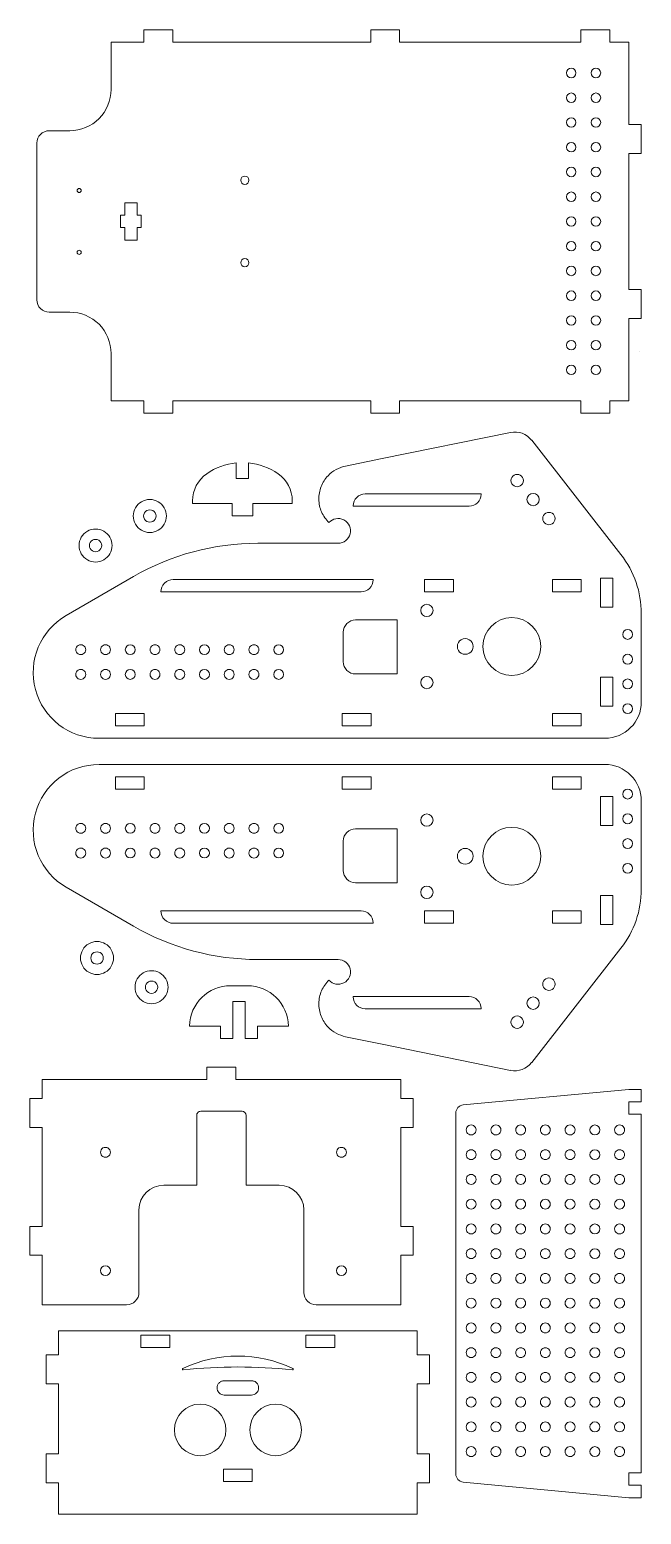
# Model space of a CAD drawing. Header units: millimetres. Extents: x 65 to 214, y -216 to 144.
import ezdxf

# ---------------------------------------------------------------- set-up
doc = ezdxf.new("R2010")
doc.units = ezdxf.units.MM
doc.layers.get('0').update_dxf_attribs({"lineweight": 5, "true_color": 0xffffff})
doc.layers.add('Image', color=7, linetype='Continuous', lineweight=5, true_color=0xffffff)

msp = doc.modelspace()

# ---------------------------------------------------------------- linework, layer by layer
for p, q in [((181.91, 46), (150.8, 39.66)), ((208.72, 16.38), (187.06, 44.1)), ((150.8, 39.66), (141.92, 37.85)), ((140.12, 19.12), (120.63, 19.12)), ((90.48, 11.04), (74.15, 1.61)), ((213.65, -19.35), (213.65, 2.06)), ((82.13, -28.17), (204.83, -28.17)), ((204.83, -34.52), (82.13, -34.52)), ((213.65, -64.75), (213.65, -43.34)), ((74.15, -64.3), (90.48, -73.73)), ((187.06, -106.79), (208.72, -79.06)), ((120.63, -81.81), (140.12, -81.81)), ((141.92, -100.54), (150.8, -102.35)), ((150.8, -102.35), (181.91, -108.69)), ((112.5, -183.95), (115.8, -183.95)), ((115.8, -183.95), (119.1, -183.95)), ((119.1, -187.42), (112.5, -187.42))]:
    msp.add_line(p, q)
for points in [[(210.65, 80.65), (210.65, 113.65), (213.65, 113.65), (213.65, 120.65), (210.65, 120.65), (210.65, 140.65), (206.02, 140.65), (206.02, 143.65), (199.02, 143.65), (199.02, 140.65), (155.02, 140.65), (155.02, 143.65), (148.02, 143.65), (148.02, 140.65), (100.02, 140.65), (100.02, 143.65), (93.02, 143.65), (93.02, 140.65), (85.05, 140.65), (85.05, 129.15, -0.414214), (75.05, 119.15), (70.05, 119.15, 0.414212), (67.05, 116.15), (67.05, 78.15, 0.414214), (70.05, 75.15), (75.05, 75.15, -0.414214), (85.05, 65.15), (85.05, 53.65), (93.02, 53.65), (93.02, 50.65), (100.02, 50.65), (100.02, 53.65), (148.02, 53.65), (148.02, 50.65), (155.02, 50.65), (155.02, 53.65), (199.02, 53.65), (199.02, 50.65), (206.02, 50.65), (206.02, 53.65), (210.65, 53.65), (210.65, 73.65), (213.65, 73.65), (213.65, 80.65)], [(108.26, 35.98, 0.246737), (104.8, 29.39), (104.8, 28.79), (114.4, 28.79), (114.4, 25.79), (119.4, 25.79), (119.4, 28.79), (129, 28.79), (129, 29.39, 0.246737), (125.54, 35.98, 0.126801), (118.4, 38.59), (118.4, 34.79), (115.4, 34.79), (115.4, 38.59, 0.1268)], [(185.04, 34.31, 1.003789), (182.04, 34.31, 1.003789)], [(94.45, 29.73, 1.00094), (94.45, 21.73, 1.00094)], [(174.8, 31.1), (174.8, 31, -0.414212), (171.9, 28.1), (143.8, 28.1), (143.8, 28.2, -0.414214), (146.7, 31.1)], [(94.45, 27.23, 1.003789), (94.45, 24.23, 1.003789)], [(192.75, 25.11, 1.003789), (189.75, 25.11, 1.003789)], [(81.3, 22.57, 1.00094), (81.3, 14.57, 1.00094)], [(81.3, 20.07, 1.003789), (81.3, 17.07, 1.003789)], [(145.7, 7.33), (97.12, 7.33, -0.414214), (100.12, 10.33), (148.6, 10.33), (148.6, 10.23, -0.414214)], [(141.37, -9.58), (141.37, -2.48, -0.414212), (144.37, 0.52), (154.47, 0.52), (154.47, -12.58), (144.37, -12.58, -0.414212)], [(78.9, -6.69, 1.000918), (76.5, -6.69, 1.000918)], [(84.9, -6.69, 1.000918), (82.5, -6.69, 1.000918)], [(96.9, -6.69, 1.000918), (94.5, -6.69, 1.000918)], [(102.9, -6.69, 1.000918), (100.5, -6.69, 1.000918)], [(114.9, -6.69, 1.000918), (112.5, -6.69, 1.000918)], [(120.9, -6.69, 1.000918), (118.5, -6.69, 1.000918)], [(172.84, -5.91, 1.001711), (169.04, -5.91, 1.001711)], [(78.9, -12.69, 1.000918), (76.5, -12.69, 1.000918)], [(84.9, -12.69, 1.000918), (82.5, -12.69, 1.000918)], [(96.9, -12.69, 1.000918), (94.5, -12.69, 1.000918)], [(102.9, -12.69, 1.000918), (100.5, -12.69, 1.000918)], [(114.9, -12.69, 1.000918), (112.5, -12.69, 1.000918)], [(120.9, -12.69, 1.000918), (118.5, -12.69, 1.000918)], [(76.5, -50, 1.000918), (78.9, -50, 1.000918)], [(82.5, -50, 1.000918), (84.9, -50, 1.000918)], [(94.5, -50, 1.000918), (96.9, -50, 1.000918)], [(100.5, -50, 1.000918), (102.9, -50, 1.000918)], [(112.5, -50, 1.000918), (114.9, -50, 1.000918)], [(118.5, -50, 1.000918), (120.9, -50, 1.000918)], [(141.37, -60.21), (141.37, -53.11, -0.414212), (144.37, -50.11), (154.47, -50.11), (154.47, -63.21), (144.37, -63.21, -0.414212)], [(76.5, -56, 1.000918), (78.9, -56, 1.000918)], [(82.5, -56, 1.000918), (84.9, -56, 1.000918)], [(94.5, -56, 1.000918), (96.9, -56, 1.000918)], [(100.5, -56, 1.000918), (102.9, -56, 1.000918)], [(112.5, -56, 1.000918), (114.9, -56, 1.000918)], [(118.5, -56, 1.000918), (120.9, -56, 1.000918)], [(169.04, -56.77, 1.001711), (172.84, -56.77, 1.001711)], [(97.12, -70.02), (145.7, -70.02, -0.414214), (148.6, -72.92), (148.6, -73.02), (100.12, -73.02, -0.414214)], [(81.64, -85.45, 1.00094), (81.64, -77.45, 1.00094)], [(81.64, -82.95, 1.003789), (81.64, -79.95, 1.003789)], [(94.87, -92.53, 1.00094), (94.87, -84.53, 1.00094)], [(189.75, -87.8, 1.003789), (192.75, -87.8, 1.003789)], [(94.87, -90.03, 1.003789), (94.87, -87.03, 1.003789)], [(114.07, -88.16, 0.408367), (104.07, -97.96), (111.57, -97.96), (111.57, -100.96), (114.57, -100.96), (114.57, -91.96), (117.57, -91.96), (117.57, -100.96), (120.57, -100.96), (120.57, -97.96), (128.07, -97.96, 0.408367), (118.07, -88.16)], [(174.8, -93.69), (174.8, -93.79), (146.7, -93.79, -0.414214), (143.8, -90.89), (143.8, -90.79), (171.9, -90.79, -0.414212)], [(182.04, -97, 1.003789), (185.04, -97, 1.003789)], [(155.31, -146.54), (155.31, -122.54), (158.31, -122.54), (158.31, -115.54), (155.31, -115.54), (155.31, -110.91), (115.31, -110.91), (115.31, -107.91), (108.31, -107.91), (108.31, -110.91), (68.31, -110.91), (68.31, -115.54), (65.31, -115.54), (65.31, -122.54), (68.31, -122.54), (68.31, -146.54), (65.31, -146.54), (65.31, -153.54), (68.31, -153.54), (68.31, -165.54), (88.81, -165.54, 0.414216), (91.81, -162.54), (91.81, -142.54, -0.414213), (97.81, -136.54), (105.81, -136.54), (105.81, -119.62, -0.414216), (106.81, -118.62), (116.81, -118.62, -0.414206), (117.81, -119.62), (117.81, -136.54), (125.81, -136.54, -0.414213), (131.81, -142.54), (131.81, -162.54, 0.414216), (134.81, -165.54), (155.31, -165.54), (155.31, -153.54), (158.31, -153.54), (158.31, -146.54)], [(213.65, -113.31), (210.65, -113.31), (170.46, -117.08, 0.387089), (168.65, -119.07), (168.65, -206.55, 0.387089), (170.46, -208.54), (210.65, -212.31), (213.65, -212.31), (213.65, -209.31), (210.65, -209.31), (210.65, -206.31), (213.65, -206.31), (213.65, -119.31), (210.65, -119.31), (210.65, -116.31), (213.65, -116.31)], [(171.18, -123.14, 1.000918), (173.58, -123.14, 1.000918)], [(177.18, -123.14, 1.000918), (179.58, -123.14, 1.000918)], [(183.18, -123.14, 1.000918), (185.58, -123.14, 1.000918)], [(189.18, -123.14, 1.000918), (191.58, -123.14, 1.000918)], [(195.18, -123.14, 1.000918), (197.58, -123.14, 1.000918)], [(207.18, -123.14, 1.000918), (209.58, -123.14, 1.000918)], [(83.69, -127.36, 1.003789), (83.69, -129.76, 1.003789)], [(140.93, -127.36, 1.003789), (140.93, -129.76, 1.003789)], [(171.18, -129.14, 1.000918), (173.58, -129.14, 1.000918)], [(177.18, -129.14, 1.000918), (179.58, -129.14, 1.000918)], [(183.18, -129.14, 1.000918), (185.58, -129.14, 1.000918)], [(189.18, -129.14, 1.000918), (191.58, -129.14, 1.000918)], [(195.18, -129.14, 1.000918), (197.58, -129.14, 1.000918)], [(207.18, -129.14, 1.000918), (209.58, -129.14, 1.000918)], [(171.18, -135.14, 1.000918), (173.58, -135.14, 1.000918)], [(177.18, -135.14, 1.000918), (179.58, -135.14, 1.000918)], [(183.18, -135.14, 1.000918), (185.58, -135.14, 1.000918)], [(189.18, -135.14, 1.000918), (191.58, -135.14, 1.000918)], [(195.18, -135.14, 1.000918), (197.58, -135.14, 1.000918)], [(207.18, -135.14, 1.000918), (209.58, -135.14, 1.000918)], [(171.18, -141.14, 1.000918), (173.58, -141.14, 1.000918)], [(177.18, -141.14, 1.000918), (179.58, -141.14, 1.000918)], [(183.18, -141.14, 1.000918), (185.58, -141.14, 1.000918)], [(189.18, -141.14, 1.000918), (191.58, -141.14, 1.000918)], [(195.18, -141.14, 1.000918), (197.58, -141.14, 1.000918)], [(207.18, -141.14, 1.000918), (209.58, -141.14, 1.000918)], [(171.18, -147.14, 1.000918), (173.58, -147.14, 1.000918)], [(177.18, -147.14, 1.000918), (179.58, -147.14, 1.000918)], [(183.18, -147.14, 1.000918), (185.58, -147.14, 1.000918)], [(189.18, -147.14, 1.000918), (191.58, -147.14, 1.000918)], [(195.18, -147.14, 1.000918), (197.58, -147.14, 1.000918)], [(207.18, -147.14, 1.000918), (209.58, -147.14, 1.000918)], [(171.18, -153.14, 1.000918), (173.58, -153.14, 1.000918)], [(177.18, -153.14, 1.000918), (179.58, -153.14, 1.000918)], [(183.18, -153.14, 1.000918), (185.58, -153.14, 1.000918)], [(189.18, -153.14, 1.000918), (191.58, -153.14, 1.000918)], [(195.18, -153.14, 1.000918), (197.58, -153.14, 1.000918)], [(207.18, -153.14, 1.000918), (209.58, -153.14, 1.000918)], [(171.18, -159.14, 1.000918), (173.58, -159.14, 1.000918)], [(177.18, -159.14, 1.000918), (179.58, -159.14, 1.000918)], [(183.18, -159.14, 1.000918), (185.58, -159.14, 1.000918)], [(189.18, -159.14, 1.000918), (191.58, -159.14, 1.000918)], [(195.18, -159.14, 1.000918), (197.58, -159.14, 1.000918)], [(207.18, -159.14, 1.000918), (209.58, -159.14, 1.000918)], [(171.18, -165.14, 1.000918), (173.58, -165.14, 1.000918)], [(177.18, -165.14, 1.000918), (179.58, -165.14, 1.000918)], [(183.18, -165.14, 1.000918), (185.58, -165.14, 1.000918)], [(189.18, -165.14, 1.000918), (191.58, -165.14, 1.000918)], [(195.18, -165.14, 1.000918), (197.58, -165.14, 1.000918)], [(207.18, -165.14, 1.000918), (209.58, -165.14, 1.000918)], [(171.18, -171.14, 1.000918), (173.58, -171.14, 1.000918)], [(177.18, -171.14, 1.000918), (179.58, -171.14, 1.000918)], [(183.18, -171.14, 1.000918), (185.58, -171.14, 1.000918)], [(189.18, -171.14, 1.000918), (191.58, -171.14, 1.000918)], [(195.18, -171.14, 1.000918), (197.58, -171.14, 1.000918)], [(207.18, -171.14, 1.000918), (209.58, -171.14, 1.000918)], [(171.18, -177.14, 1.000918), (173.58, -177.14, 1.000918)], [(177.18, -177.14, 1.000918), (179.58, -177.14, 1.000918)], [(183.18, -177.14, 1.000918), (185.58, -177.14, 1.000918)], [(189.18, -177.14, 1.000918), (191.58, -177.14, 1.000918)], [(195.18, -177.14, 1.000918), (197.58, -177.14, 1.000918)], [(207.18, -177.14, 1.000918), (209.58, -177.14, 1.000918)], [(129.14, -180.96, 0.223005), (102.46, -180.96, 0.847031), (102.56, -181.34, -0.054142), (129.03, -181.34, 0.847031)], [(171.18, -183.14, 1.000918), (173.58, -183.14, 1.000918)], [(177.18, -183.14, 1.000918), (179.58, -183.14, 1.000918)], [(183.18, -183.14, 1.000918), (185.58, -183.14, 1.000918)], [(189.18, -183.14, 1.000918), (191.58, -183.14, 1.000918)], [(195.18, -183.14, 1.000918), (197.58, -183.14, 1.000918)], [(207.18, -183.14, 1.000918), (209.58, -183.14, 1.000918)], [(171.18, -189.14, 1.000918), (173.58, -189.14, 1.000918)], [(177.18, -189.14, 1.000918), (179.58, -189.14, 1.000918)], [(183.18, -189.14, 1.000918), (185.58, -189.14, 1.000918)], [(189.18, -189.14, 1.000918), (191.58, -189.14, 1.000918)], [(195.18, -189.14, 1.000918), (197.58, -189.14, 1.000918)], [(207.18, -189.14, 1.000918), (209.58, -189.14, 1.000918)], [(171.18, -195.14, 1.000918), (173.58, -195.14, 1.000918)], [(177.18, -195.14, 1.000918), (179.58, -195.14, 1.000918)], [(183.18, -195.14, 1.000918), (185.58, -195.14, 1.000918)], [(189.18, -195.14, 1.000918), (191.58, -195.14, 1.000918)], [(195.18, -195.14, 1.000918), (197.58, -195.14, 1.000918)], [(207.18, -195.14, 1.000918), (209.58, -195.14, 1.000918)], [(171.18, -201.14, 1.000918), (173.58, -201.14, 1.000918)], [(177.18, -201.14, 1.000918), (179.58, -201.14, 1.000918)], [(183.18, -201.14, 1.000918), (185.58, -201.14, 1.000918)], [(189.18, -201.14, 1.000918), (191.58, -201.14, 1.000918)], [(195.18, -201.14, 1.000918), (197.58, -201.14, 1.000918)], [(207.18, -201.14, 1.000918), (209.58, -201.14, 1.000918)]]:
    msp.add_lwpolyline(points, format="xyb", close=True)
for points in [[(91.35, 98.65), (92.35, 98.65), (92.35, 95.65), (91.35, 95.65), (91.35, 92.65), (88.35, 92.65), (88.35, 95.65), (87.35, 95.65), (87.35, 98.65), (88.35, 98.65), (88.35, 101.65), (91.35, 101.65)], [(168.1, 10.33), (168.1, 7.33), (161.1, 7.33), (161.1, 10.33)], [(192.1, 10.33), (199.1, 10.33), (199.1, 7.33), (192.1, 7.33)], [(206.73, 10.63), (206.73, 3.63), (203.73, 3.63), (203.73, 10.63)], [(206.73, -13.37), (206.73, -20.37), (203.73, -20.37), (203.73, -13.37)], [(86.1, -25.16), (86.1, -22.16), (93.1, -22.16), (93.1, -25.16)], [(148.1, -25.16), (141.1, -25.16), (141.1, -22.16), (148.1, -22.16)], [(199.1, -22.16), (199.1, -25.16), (192.1, -25.16), (192.1, -22.16)], [(86.1, -40.52), (86.1, -37.52), (93.1, -37.52), (93.1, -40.52)], [(141.1, -37.52), (148.1, -37.52), (148.1, -40.52), (141.1, -40.52)], [(199.1, -37.52), (199.1, -40.52), (192.1, -40.52), (192.1, -37.52)], [(206.73, -42.32), (206.73, -49.32), (203.73, -49.32), (203.73, -42.32)], [(206.73, -66.32), (206.73, -73.32), (203.73, -73.32), (203.73, -66.32)], [(168.1, -70.02), (168.1, -73.02), (161.1, -73.02), (161.1, -70.02)], [(199.1, -73.02), (192.1, -73.02), (192.1, -70.02), (199.1, -70.02)], [(159.3, -171.89), (72.3, -171.89), (72.3, -177.68), (69.3, -177.68), (69.3, -184.68), (72.3, -184.68), (72.3, -201.68), (69.3, -201.68), (69.3, -208.68), (72.3, -208.68), (72.3, -216.34), (159.3, -216.34), (159.3, -208.68), (162.3, -208.68), (162.3, -201.68), (159.3, -201.68), (159.3, -184.68), (162.3, -184.68), (162.3, -177.68), (159.3, -177.68)], [(92.3, -175.89), (92.3, -172.89), (99.3, -172.89), (99.3, -175.89)], [(139.3, -172.89), (139.3, -175.89), (132.3, -175.89), (132.3, -172.89)], [(112.3, -205.38), (119.3, -205.38), (119.3, -208.38), (112.3, -208.38)]]:
    msp.add_lwpolyline(points, close=True)
for centre, radius in [((196.65, 133.15), 1.15), ((202.65, 133.15), 1.15), ((196.65, 127.15), 1.15), ((202.65, 127.15), 1.15), ((196.65, 121.15), 1.15), ((202.65, 121.15), 1.15), ((196.65, 115.15), 1.15), ((202.65, 115.15), 1.15), ((117.49, 107.15), 1), ((196.65, 109.15), 1.15), ((202.65, 109.15), 1.15), ((77.31, 104.65), 0.5), ((196.65, 103.15), 1.15), ((202.65, 103.15), 1.15), ((196.65, 97.15), 1.15), ((202.65, 97.15), 1.15), ((77.31, 89.65), 0.5), ((196.65, 91.15), 1.15), ((202.65, 91.15), 1.15), ((117.49, 87.15), 1), ((196.65, 85.15), 1.15), ((202.65, 85.15), 1.15), ((196.65, 79.15), 1.15), ((202.65, 79.15), 1.15), ((196.65, 73.15), 1.15), ((202.65, 73.15), 1.15), ((196.65, 67.15), 1.15), ((202.65, 67.15), 1.15), ((196.65, 61.15), 1.15), ((202.65, 61.15), 1.15), ((187.4, 29.71), 1.5), ((161.64, 2.84), 1.5), ((182.24, -5.91), 7), ((210.33, -2.99), 1.2), ((89.7, -6.69), 1.2), ((107.7, -6.69), 1.2), ((125.7, -6.69), 1.2), ((210.33, -8.99), 1.2), ((89.7, -12.69), 1.2), ((107.7, -12.69), 1.2), ((125.7, -12.69), 1.2), ((161.64, -14.66), 1.5), ((210.33, -14.99), 1.2), ((210.33, -20.99), 1.2), ((210.33, -41.7), 1.2), ((161.64, -48.02), 1.5), ((210.33, -47.7), 1.2), ((89.7, -50), 1.2), ((107.7, -50), 1.2), ((125.7, -50), 1.2), ((182.24, -56.77), 7), ((210.33, -53.7), 1.2), ((89.7, -56), 1.2), ((107.7, -56), 1.2), ((125.7, -56), 1.2), ((210.33, -59.7), 1.2), ((161.64, -65.52), 1.5), ((187.4, -92.4), 1.5), ((202.38, -123.14), 1.2), ((202.38, -129.14), 1.2), ((202.38, -135.14), 1.2), ((202.38, -141.14), 1.2), ((202.38, -147.14), 1.2), ((202.38, -153.14), 1.2), ((83.69, -157.26), 1.2), ((140.93, -157.26), 1.2), ((202.38, -159.14), 1.2), ((202.38, -165.14), 1.2), ((202.38, -171.14), 1.2), ((202.38, -177.14), 1.2), ((202.38, -183.14), 1.2), ((106.65, -195.88), 6.25), ((124.95, -195.88), 6.25), ((202.38, -189.14), 1.2), ((202.38, -195.14), 1.2), ((202.38, -201.14), 1.2)]:
    msp.add_circle(centre, radius)
for centre, radius, start, end in [((182.95, 40.89), 5.21, 38.0001, 101.5191), ((140.12, 22.12), 3, -89.9999, 138.2868), ((120.63, -41.19), 60.31, 90, 120), ((190.4, 2.06), 23.25, 0.0001, 38.0001), ((82.13, -12.21), 15.96, 120.0001, 270), ((204.83, -19.35), 8.82, -90, 0), ((82.13, -50.48), 15.96, 90, 239.9999), ((204.83, -43.34), 8.82, 0, 90), ((190.4, -64.75), 23.25, 321.9999, 359.9999), ((120.63, -21.5), 60.31, 240, 270), ((140.12, -84.81), 3, -138.2868, 89.9999), ((182.95, -103.58), 5.21, 258.4809, 321.9999)]:
    msp.add_arc(centre, radius, start, end)
for points in [[(139.62, 37), (138.9, 36.6), (138.24, 36.09), (137.67, 35.5)], [(141.92, 37.85), (141.12, 37.68), (140.34, 37.4), (139.62, 37)], [(135.99, 32.85), (135.61, 31.87), (135.42, 30.82), (135.44, 29.76)], [(137.67, 35.5), (136.95, 34.73), (136.37, 33.83), (135.99, 32.85)], [(135.44, 29.76), (135.46, 28.71), (135.69, 27.67), (136.1, 26.7)], [(136.1, 26.7), (136.52, 25.73), (137.13, 24.85), (137.88, 24.12)], [(136.1, -89.39), (135.69, -90.36), (135.46, -91.4), (135.44, -92.45)], [(137.88, -86.81), (137.13, -87.54), (136.52, -88.42), (136.1, -89.39)], [(135.44, -92.45), (135.42, -93.51), (135.61, -94.55), (135.99, -95.54)], [(135.99, -95.54), (136.37, -96.52), (136.95, -97.42), (137.67, -98.18)], [(137.67, -98.18), (138.24, -98.78), (138.9, -99.29), (139.62, -99.69)], [(139.62, -99.69), (140.34, -100.08), (141.12, -100.37), (141.92, -100.54)]]:
    msp.add_open_spline(points, degree=3)
for points, knots in [([(110.76, -185.68), (110.76, -185.46), (110.8, -185.23), (110.89, -185.03), (110.97, -184.82), (111.1, -184.62), (111.26, -184.46), (111.36, -184.36), (111.54, -184.2), (111.82, -184.08), (111.92, -184.04), (112.03, -184.01), (112.14, -183.98), (112.26, -183.96), (112.38, -183.95), (112.5, -183.95)], [0.0000085, 0.0000085, 0.0000085, 0.0000085, 0.0494218, 0.0494218, 0.0494218, 0.0990093, 0.0990093, 0.0990093, 0.1304501, 0.1304501, 0.1304501, 0.142488, 0.142488, 0.142488, 0.1548014, 0.1548014, 0.1548014, 0.1548014]), ([(112.5, -187.42), (112.27, -187.42), (112.05, -187.38), (111.84, -187.29), (111.63, -187.21), (111.44, -187.08), (111.28, -186.92), (111.17, -186.82), (111.01, -186.64), (110.9, -186.36), (110.85, -186.26), (110.82, -186.15), (110.79, -186.04), (110.77, -185.92), (110.76, -185.8), (110.76, -185.68)], [0, 0, 0, 0, 0.0494218, 0.0494218, 0.0494218, 0.0990093, 0.0990093, 0.0990093, 0.1304505, 0.1304505, 0.1304505, 0.1424887, 0.1424887, 0.1424887, 0.1548024, 0.1548024, 0.1548024, 0.1548024]), ([(120.84, -185.68), (120.84, -185.46), (120.79, -185.23), (120.71, -185.03), (120.62, -184.82), (120.5, -184.62), (120.34, -184.46), (120.24, -184.36), (120.05, -184.2), (119.78, -184.08), (119.68, -184.04), (119.57, -184.01), (119.45, -183.98), (119.34, -183.96), (119.22, -183.95), (119.1, -183.95)], [0.0000085, 0.0000085, 0.0000085, 0.0000085, 0.0494218, 0.0494218, 0.0494218, 0.0990093, 0.0990093, 0.0990093, 0.1304501, 0.1304501, 0.1304501, 0.142488, 0.142488, 0.142488, 0.1548014, 0.1548014, 0.1548014, 0.1548014]), ([(119.1, -187.42), (119.32, -187.42), (119.55, -187.38), (119.76, -187.29), (119.97, -187.21), (120.16, -187.08), (120.32, -186.92), (120.42, -186.82), (120.58, -186.64), (120.7, -186.36), (120.74, -186.26), (120.78, -186.15), (120.8, -186.04), (120.83, -185.92), (120.84, -185.8), (120.84, -185.68)], [0, 0, 0, 0, 0.0494218, 0.0494218, 0.0494218, 0.0990093, 0.0990093, 0.0990093, 0.1304505, 0.1304505, 0.1304505, 0.1424887, 0.1424887, 0.1424887, 0.1548024, 0.1548024, 0.1548024, 0.1548024])]:
    msp.add_open_spline(points, degree=3, knots=knots)
at = {"layer": 'Image', "color": 7, "true_color": 0xffffff}
msp.add_line((213.17, 65.68), (213.17, 65.68), dxfattribs=at)

doc.saveas('drawing.dxf')
